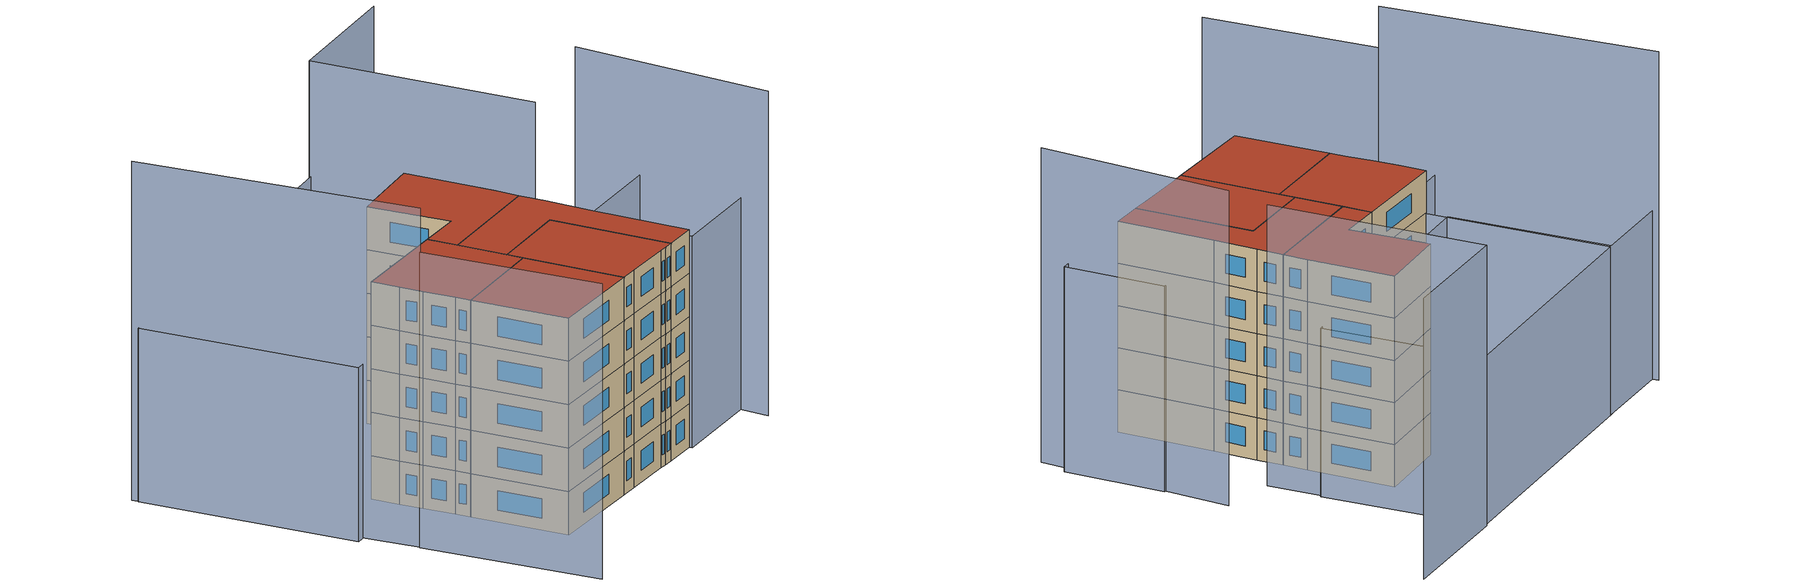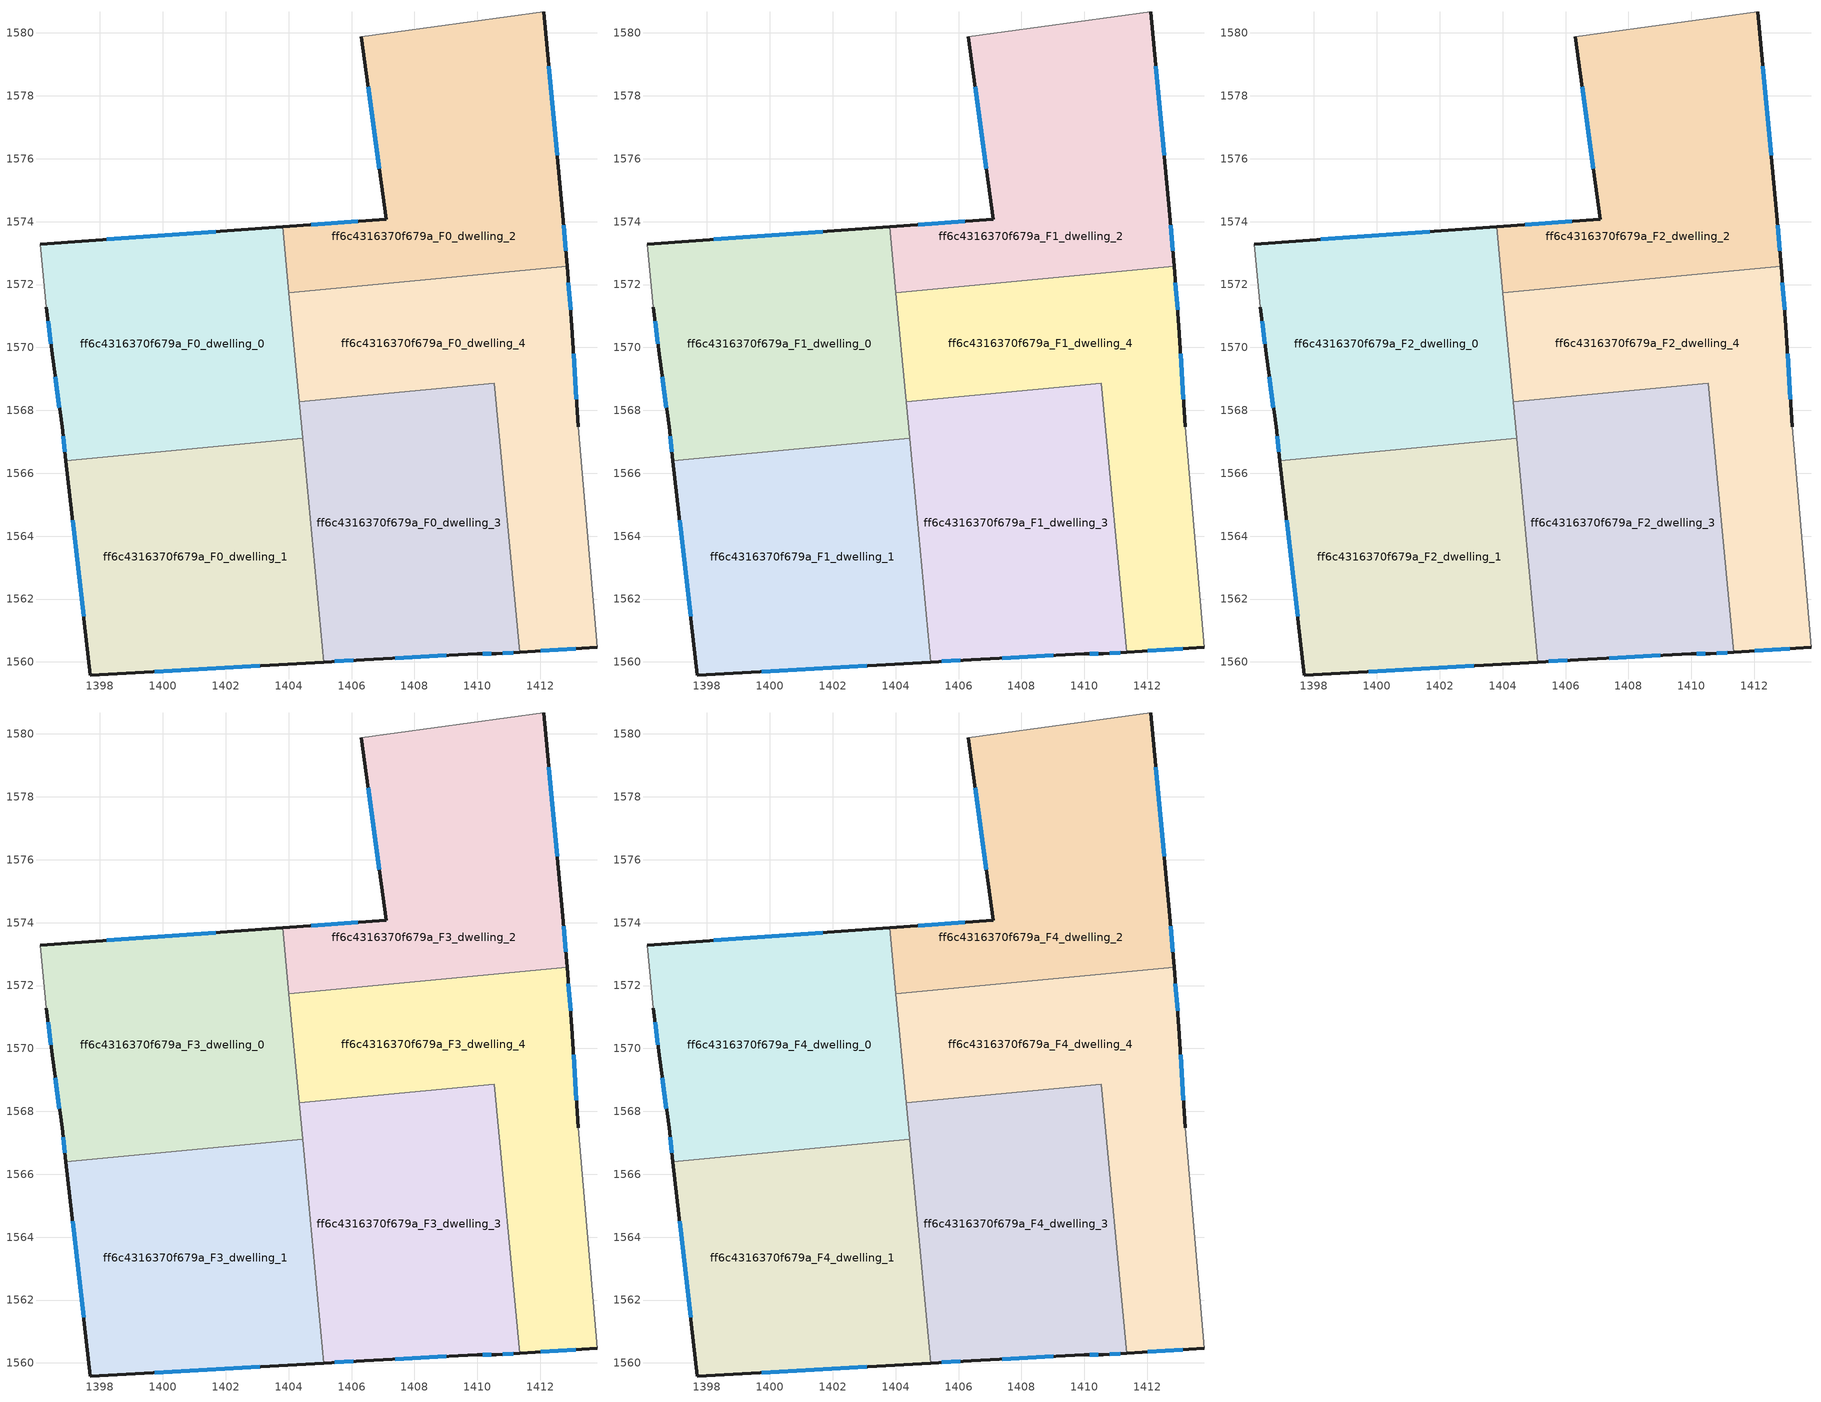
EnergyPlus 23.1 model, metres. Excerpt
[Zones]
ff6c4316370f679a_F0_dwelling_0
 floor ground (EU_floor_Construction): 1403.81,1573.84 1404.44,1567.11 1396.92,1566.39 1396.79,1567.48 1396.49,1569.68 1396.29,1571.28 1396.09,1573.28 z0
 wall outside (EU_wall_Construction): 1396.29,1571.28 1396.49,1569.68 1396.79,1567.48 1396.92,1566.39 / 1403.81,1573.84 1396.09,1573.28 z0:3
 wall adiabatic (EU_wall_Construction): 1396.09,1573.28 1396.29,1571.28 z0:3
 wall to ff6c4316370f679a_F0_dwelling_1 (EU_wall_Construction): 1396.92,1566.39 1404.44,1567.11 z0:3
 wall to ff6c4316370f679a_F0_dwelling_4 (EU_wall_Construction): 1404.33,1568.27 1404,1571.74 z0:3
 wall to ff6c4316370f679a_F0_dwelling_2 (EU_wall_Construction): 1404,1571.74 1403.8,1573.84 z0:3
 wall to ff6c4316370f679a_F0_dwelling_3 (EU_wall_Construction): 1404.45,1567.11 1404.33,1568.27 z0:3
 window (EU_Window_Construction): 1396.83,1567.18 1396.88,1566.69 / 1396.57,1569.07 1396.71,1568.08 / 1396.35,1570.84 1396.44,1570.12 / 1401.68,1573.69 1398.22,1573.43 z0.83:2.17
ff6c4316370f679a_F0_dwelling_1
 floor ground (EU_floor_Construction): 1404.44,1567.11 1405.12,1560 1397.69,1559.57 1396.92,1566.39 z0
 wall outside (EU_wall_Construction): 1396.92,1566.39 1397.69,1559.57 1405.12,1560 z0:3
 wall to ff6c4316370f679a_F0_dwelling_3 (EU_wall_Construction): 1405.12,1560 1404.44,1567.11 z0:3
 window (EU_Window_Construction): 1397.13,1564.51 1397.48,1561.45 / 1399.74,1559.69 1403.08,1559.88 z0.83:2.17
ff6c4316370f679a_F0_dwelling_2
 floor ground (EU_floor_Construction): 1412.11,1580.68 1412.71,1574.38 1412.85,1572.58 1404.01,1571.74 1403.81,1573.84 1407.1,1574.08 1406.3,1579.88 z0
 wall outside (EU_wall_Construction): 1406.3,1579.88 1407.1,1574.08 1403.81,1573.84 / 1412.85,1572.58 1412.71,1574.38 1412.11,1580.68 z0:3
 wall adiabatic (EU_wall_Construction): 1412.11,1580.68 1406.3,1579.88 z0:3
 wall to ff6c4316370f679a_F0_dwelling_4 (EU_wall_Construction): 1404,1571.74 1412.85,1572.58 z0:3
 window (EU_Window_Construction): 1406.52,1578.28 1406.88,1575.68 / 1412.54,1576.11 1412.27,1578.95 / 1412.81,1573.07 1412.75,1573.88 / 1406.19,1574.01 1404.71,1573.9 z0.83:2.17
ff6c4316370f679a_F0_dwelling_3
 floor ground (EU_floor_Construction): 1410.53,1568.86 1411.34,1560.31 1410.6,1560.27 1410,1560.27 1406.4,1560.07 1405.12,1560 1404.33,1568.27 z0
 wall outside (EU_wall_Construction): 1405.12,1560 1406.4,1560.07 1410,1560.27 1410.6,1560.27 1411.34,1560.31 z0:3
 wall to ff6c4316370f679a_F0_dwelling_4 (EU_wall_Construction): 1411.34,1560.31 1410.53,1568.86 1404.33,1568.27 z0:3
 window (EU_Window_Construction): 1410.8,1560.28 1411.14,1560.3 / 1410.17,1560.27 1410.43,1560.27 / 1407.39,1560.12 1409.01,1560.21 / 1405.47,1560.02 1406.05,1560.05 z0.83:2.17
ff6c4316370f679a_F0_dwelling_4
 floor ground (EU_floor_Construction): 1412.85,1572.58 1413.01,1570.67 1413.2,1567.47 1413.8,1560.47 1411.34,1560.31 1410.53,1568.86 1404.33,1568.27 1404.01,1571.74 z0
 wall outside (EU_wall_Construction): 1411.34,1560.31 1413.8,1560.47 / 1413.2,1567.47 1413.01,1570.67 1412.85,1572.58 z0:3
 wall adiabatic (EU_wall_Construction): 1413.8,1560.47 1413.2,1567.47 z0:3
 window (EU_Window_Construction): 1412.02,1560.36 1413.13,1560.42 / 1412.96,1571.2 1412.89,1572.06 / 1413.15,1568.35 1413.06,1569.79 z0.83:2.17
ff6c4316370f679a_F1_dwelling_0
 floor to ff6c4316370f679a_F0_dwelling_0 (EU_floor_Construction): 1403.8,1573.84 1404.44,1567.11 1396.92,1566.39 1396.79,1567.48 1396.49,1569.68 1396.29,1571.28 1396.09,1573.28 z3
 wall outside (EU_wall_Construction): 1396.29,1571.28 1396.49,1569.68 1396.79,1567.48 1396.92,1566.39 / 1403.81,1573.84 1396.09,1573.28 z3:6
 wall adiabatic (EU_wall_Construction): 1396.09,1573.28 1396.29,1571.28 z3:6
 wall to ff6c4316370f679a_F1_dwelling_1 (EU_wall_Construction): 1396.92,1566.39 1404.44,1567.11 z3:6
 wall to ff6c4316370f679a_F1_dwelling_4 (EU_wall_Construction): 1404.33,1568.27 1404,1571.74 z3:6
 wall to ff6c4316370f679a_F1_dwelling_2 (EU_wall_Construction): 1404,1571.74 1403.8,1573.84 z3:6
 wall to ff6c4316370f679a_F1_dwelling_3 (EU_wall_Construction): 1404.45,1567.11 1404.33,1568.27 z3:6
 window (EU_Window_Construction): 1396.83,1567.18 1396.88,1566.69 / 1396.57,1569.07 1396.71,1568.08 / 1396.35,1570.84 1396.44,1570.12 / 1401.68,1573.69 1398.22,1573.43 z3.83:5.17
ff6c4316370f679a_F1_dwelling_1
 floor to ff6c4316370f679a_F0_dwelling_1 (EU_floor_Construction): 1404.44,1567.11 1405.12,1560 1397.69,1559.57 1396.92,1566.39 z3
 wall outside (EU_wall_Construction): 1396.92,1566.39 1397.69,1559.57 1405.12,1560 z3:6
 wall to ff6c4316370f679a_F1_dwelling_3 (EU_wall_Construction): 1405.12,1560 1404.44,1567.11 z3:6
 window (EU_Window_Construction): 1397.13,1564.51 1397.48,1561.45 / 1399.74,1559.69 1403.08,1559.88 z3.83:5.17
ff6c4316370f679a_F1_dwelling_2
 floor to ff6c4316370f679a_F0_dwelling_2 (EU_floor_Construction): 1412.11,1580.68 1412.71,1574.38 1412.85,1572.58 1404,1571.74 1403.8,1573.84 1407.1,1574.08 1406.3,1579.88 z3
 wall outside (EU_wall_Construction): 1406.3,1579.88 1407.1,1574.08 1403.81,1573.84 / 1412.85,1572.58 1412.71,1574.38 1412.11,1580.68 z3:6
 wall adiabatic (EU_wall_Construction): 1412.11,1580.68 1406.3,1579.88 z3:6
 wall to ff6c4316370f679a_F1_dwelling_4 (EU_wall_Construction): 1404,1571.74 1412.85,1572.58 z3:6
 window (EU_Window_Construction): 1406.52,1578.28 1406.88,1575.68 / 1412.54,1576.11 1412.27,1578.95 / 1412.81,1573.07 1412.75,1573.88 / 1406.19,1574.01 1404.71,1573.9 z3.83:5.17
ff6c4316370f679a_F1_dwelling_3
 floor to ff6c4316370f679a_F0_dwelling_3 (EU_floor_Construction): 1410.53,1568.86 1411.34,1560.31 1410.6,1560.27 1410,1560.27 1406.4,1560.07 1405.12,1560 1404.33,1568.27 z3
 wall outside (EU_wall_Construction): 1405.12,1560 1406.4,1560.07 1410,1560.27 1410.6,1560.27 1411.34,1560.31 z3:6
 wall to ff6c4316370f679a_F1_dwelling_4 (EU_wall_Construction): 1411.34,1560.31 1410.53,1568.86 1404.33,1568.27 z3:6
 window (EU_Window_Construction): 1410.8,1560.28 1411.14,1560.3 / 1410.17,1560.27 1410.43,1560.27 / 1407.39,1560.12 1409.01,1560.21 / 1405.47,1560.02 1406.05,1560.05 z3.83:5.17
ff6c4316370f679a_F1_dwelling_4
 floor to ff6c4316370f679a_F0_dwelling_4 (EU_floor_Construction): 1412.85,1572.58 1413,1570.67 1413.2,1567.47 1413.8,1560.47 1411.34,1560.31 1410.53,1568.86 1404.33,1568.27 1404,1571.74 z3
 wall outside (EU_wall_Construction): 1411.34,1560.31 1413.8,1560.47 / 1413.2,1567.47 1413.01,1570.67 1412.85,1572.58 z3:6
 wall adiabatic (EU_wall_Construction): 1413.8,1560.47 1413.2,1567.47 z3:6
 window (EU_Window_Construction): 1412.02,1560.36 1413.13,1560.42 / 1412.96,1571.2 1412.89,1572.06 / 1413.15,1568.35 1413.06,1569.79 z3.83:5.17
ff6c4316370f679a_F2_dwelling_0
 floor to ff6c4316370f679a_F1_dwelling_0 (EU_floor_Construction): 1403.8,1573.84 1404.44,1567.11 1396.92,1566.39 1396.79,1567.48 1396.49,1569.68 1396.29,1571.28 1396.09,1573.28 z6
 wall outside (EU_wall_Construction): 1396.29,1571.28 1396.49,1569.68 1396.79,1567.48 1396.92,1566.39 / 1403.81,1573.84 1396.09,1573.28 z6:9
 wall adiabatic (EU_wall_Construction): 1396.09,1573.28 1396.29,1571.28 z6:9
 wall to ff6c4316370f679a_F2_dwelling_1 (EU_wall_Construction): 1396.92,1566.39 1404.44,1567.11 z6:9
 wall to ff6c4316370f679a_F2_dwelling_4 (EU_wall_Construction): 1404.33,1568.27 1404,1571.74 z6:9
 wall to ff6c4316370f679a_F2_dwelling_2 (EU_wall_Construction): 1404,1571.74 1403.8,1573.84 z6:9
 wall to ff6c4316370f679a_F2_dwelling_3 (EU_wall_Construction): 1404.45,1567.11 1404.33,1568.27 z6:9
 window (EU_Window_Construction): 1396.83,1567.18 1396.88,1566.69 / 1396.57,1569.07 1396.71,1568.08 / 1396.35,1570.84 1396.44,1570.12 / 1401.68,1573.69 1398.22,1573.43 z6.83:8.17
ff6c4316370f679a_F2_dwelling_1
 floor to ff6c4316370f679a_F1_dwelling_1 (EU_floor_Construction): 1404.44,1567.11 1405.12,1560 1397.69,1559.57 1396.92,1566.39 z6
 wall outside (EU_wall_Construction): 1396.92,1566.39 1397.69,1559.57 1405.12,1560 z6:9
 wall to ff6c4316370f679a_F2_dwelling_3 (EU_wall_Construction): 1405.12,1560 1404.44,1567.11 z6:9
 window (EU_Window_Construction): 1397.13,1564.51 1397.48,1561.45 / 1399.74,1559.69 1403.08,1559.88 z6.83:8.17
ff6c4316370f679a_F2_dwelling_2
 floor to ff6c4316370f679a_F1_dwelling_2 (EU_floor_Construction): 1412.11,1580.68 1412.71,1574.38 1412.85,1572.58 1404,1571.74 1403.8,1573.84 1407.1,1574.08 1406.3,1579.88 z6
 wall outside (EU_wall_Construction): 1406.3,1579.88 1407.1,1574.08 1403.81,1573.84 / 1412.85,1572.58 1412.71,1574.38 1412.11,1580.68 z6:9
 wall adiabatic (EU_wall_Construction): 1412.11,1580.68 1406.3,1579.88 z6:9
 wall to ff6c4316370f679a_F2_dwelling_4 (EU_wall_Construction): 1404,1571.74 1412.85,1572.58 z6:9
 window (EU_Window_Construction): 1406.52,1578.28 1406.88,1575.68 / 1412.54,1576.11 1412.27,1578.95 / 1412.81,1573.07 1412.75,1573.88 / 1406.19,1574.01 1404.71,1573.9 z6.83:8.17
ff6c4316370f679a_F2_dwelling_3
 floor to ff6c4316370f679a_F1_dwelling_3 (EU_floor_Construction): 1410.53,1568.86 1411.34,1560.31 1410.6,1560.27 1410,1560.27 1406.4,1560.07 1405.12,1560 1404.33,1568.27 z6
 wall outside (EU_wall_Construction): 1405.12,1560 1406.4,1560.07 1410,1560.27 1410.6,1560.27 1411.34,1560.31 z6:9
 wall to ff6c4316370f679a_F2_dwelling_4 (EU_wall_Construction): 1411.34,1560.31 1410.53,1568.86 1404.33,1568.27 z6:9
 window (EU_Window_Construction): 1410.8,1560.28 1411.14,1560.3 / 1410.17,1560.27 1410.43,1560.27 / 1407.39,1560.12 1409.01,1560.21 / 1405.47,1560.02 1406.05,1560.05 z6.83:8.17
ff6c4316370f679a_F2_dwelling_4
 floor to ff6c4316370f679a_F1_dwelling_4 (EU_floor_Construction): 1412.85,1572.58 1413,1570.67 1413.2,1567.47 1413.8,1560.47 1411.34,1560.31 1410.53,1568.86 1404.33,1568.27 1404,1571.74 z6
 wall outside (EU_wall_Construction): 1411.34,1560.31 1413.8,1560.47 / 1413.2,1567.47 1413.01,1570.67 1412.85,1572.58 z6:9
 wall adiabatic (EU_wall_Construction): 1413.8,1560.47 1413.2,1567.47 z6:9
 window (EU_Window_Construction): 1412.02,1560.36 1413.13,1560.42 / 1412.96,1571.2 1412.89,1572.06 / 1413.15,1568.35 1413.06,1569.79 z6.83:8.17
ff6c4316370f679a_F3_dwelling_0
 floor to ff6c4316370f679a_F2_dwelling_0 (EU_floor_Construction): 1403.8,1573.84 1404.44,1567.11 1396.92,1566.39 1396.79,1567.48 1396.49,1569.68 1396.29,1571.28 1396.09,1573.28 z9
 wall outside (EU_wall_Construction): 1396.29,1571.28 1396.49,1569.68 1396.79,1567.48 1396.92,1566.39 / 1403.81,1573.84 1396.09,1573.28 z9:12
 wall adiabatic (EU_wall_Construction): 1396.09,1573.28 1396.29,1571.28 z9:12
 wall to ff6c4316370f679a_F3_dwelling_1 (EU_wall_Construction): 1396.92,1566.39 1404.44,1567.11 z9:12
 wall to ff6c4316370f679a_F3_dwelling_4 (EU_wall_Construction): 1404.33,1568.27 1404,1571.74 z9:12
 wall to ff6c4316370f679a_F3_dwelling_2 (EU_wall_Construction): 1404,1571.74 1403.8,1573.84 z9:12
 wall to ff6c4316370f679a_F3_dwelling_3 (EU_wall_Construction): 1404.45,1567.11 1404.33,1568.27 z9:12
 window (EU_Window_Construction): 1396.83,1567.18 1396.88,1566.69 / 1396.57,1569.07 1396.71,1568.08 / 1396.35,1570.84 1396.44,1570.12 / 1401.68,1573.69 1398.22,1573.43 z9.83:11.17
ff6c4316370f679a_F3_dwelling_1
 floor to ff6c4316370f679a_F2_dwelling_1 (EU_floor_Construction): 1404.44,1567.11 1405.12,1560 1397.69,1559.57 1396.92,1566.39 z9
 wall outside (EU_wall_Construction): 1396.92,1566.39 1397.69,1559.57 1405.12,1560 z9:12
 wall to ff6c4316370f679a_F3_dwelling_3 (EU_wall_Construction): 1405.12,1560 1404.44,1567.11 z9:12
 window (EU_Window_Construction): 1397.13,1564.51 1397.48,1561.45 / 1399.74,1559.69 1403.08,1559.88 z9.83:11.17
ff6c4316370f679a_F3_dwelling_2
 floor to ff6c4316370f679a_F2_dwelling_2 (EU_floor_Construction): 1412.11,1580.68 1412.71,1574.38 1412.85,1572.58 1404,1571.74 1403.8,1573.84 1407.1,1574.08 1406.3,1579.88 z9
 wall outside (EU_wall_Construction): 1406.3,1579.88 1407.1,1574.08 1403.81,1573.84 / 1412.85,1572.58 1412.71,1574.38 1412.11,1580.68 z9:12
 wall adiabatic (EU_wall_Construction): 1412.11,1580.68 1406.3,1579.88 z9:12
 wall to ff6c4316370f679a_F3_dwelling_4 (EU_wall_Construction): 1404,1571.74 1412.85,1572.58 z9:12
 window (EU_Window_Construction): 1406.52,1578.28 1406.88,1575.68 / 1412.54,1576.11 1412.27,1578.95 / 1412.81,1573.07 1412.75,1573.88 / 1406.19,1574.01 1404.71,1573.9 z9.83:11.17
ff6c4316370f679a_F3_dwelling_3
 floor to ff6c4316370f679a_F2_dwelling_3 (EU_floor_Construction): 1410.53,1568.86 1411.34,1560.31 1410.6,1560.27 1410,1560.27 1406.4,1560.07 1405.12,1560 1404.33,1568.27 z9
 wall outside (EU_wall_Construction): 1405.12,1560 1406.4,1560.07 1410,1560.27 1410.6,1560.27 1411.34,1560.31 z9:12
 wall to ff6c4316370f679a_F3_dwelling_4 (EU_wall_Construction): 1411.34,1560.31 1410.53,1568.86 1404.33,1568.27 z9:12
 window (EU_Window_Construction): 1410.8,1560.28 1411.14,1560.3 / 1410.17,1560.27 1410.43,1560.27 / 1407.39,1560.12 1409.01,1560.21 / 1405.47,1560.02 1406.05,1560.05 z9.83:11.17
ff6c4316370f679a_F3_dwelling_4
 floor to ff6c4316370f679a_F2_dwelling_4 (EU_floor_Construction): 1412.85,1572.58 1413,1570.67 1413.2,1567.47 1413.8,1560.47 1411.34,1560.31 1410.53,1568.86 1404.33,1568.27 1404,1571.74 z9
 wall outside (EU_wall_Construction): 1411.34,1560.31 1413.8,1560.47 / 1413.2,1567.47 1413.01,1570.67 1412.85,1572.58 z9:12
 wall adiabatic (EU_wall_Construction): 1413.8,1560.47 1413.2,1567.47 z9:12
 window (EU_Window_Construction): 1412.02,1560.36 1413.13,1560.42 / 1412.96,1571.2 1412.89,1572.06 / 1413.15,1568.35 1413.06,1569.79 z9.83:11.17
ff6c4316370f679a_F4_dwelling_0
 floor to ff6c4316370f679a_F3_dwelling_0 (EU_floor_Construction): 1403.8,1573.84 1404.44,1567.11 1396.92,1566.39 1396.79,1567.48 1396.49,1569.68 1396.29,1571.28 1396.09,1573.28 z12
 wall outside (EU_wall_Construction): 1396.29,1571.28 1396.49,1569.68 1396.79,1567.48 1396.92,1566.39 / 1403.81,1573.84 1396.09,1573.28 z12:15
 wall adiabatic (EU_wall_Construction): 1396.09,1573.28 1396.29,1571.28 z12:15
 wall to ff6c4316370f679a_F4_dwelling_1 (EU_wall_Construction): 1396.92,1566.39 1404.44,1567.11 z12:15
 wall to ff6c4316370f679a_F4_dwelling_4 (EU_wall_Construction): 1404.33,1568.27 1404,1571.74 z12:15
 wall to ff6c4316370f679a_F4_dwelling_2 (EU_wall_Construction): 1404,1571.74 1403.8,1573.84 z12:15
 wall to ff6c4316370f679a_F4_dwelling_3 (EU_wall_Construction): 1404.45,1567.11 1404.33,1568.27 z12:15
 window (EU_Window_Construction): 1396.83,1567.18 1396.88,1566.69 / 1396.57,1569.07 1396.71,1568.08 / 1396.35,1570.84 1396.44,1570.12 / 1401.68,1573.69 1398.22,1573.43 z12.83:14.17
 roof outside (EU_roof_Construction): 1404.44,1567.11 1403.81,1573.84 1396.09,1573.28 1396.29,1571.28 1396.49,1569.68 1396.79,1567.48 1396.92,1566.39 z15
ff6c4316370f679a_F4_dwelling_1
 floor to ff6c4316370f679a_F3_dwelling_1 (EU_floor_Construction): 1404.44,1567.11 1405.12,1560 1397.69,1559.57 1396.92,1566.39 z12
 wall outside (EU_wall_Construction): 1396.92,1566.39 1397.69,1559.57 1405.12,1560 z12:15
 wall to ff6c4316370f679a_F4_dwelling_3 (EU_wall_Construction): 1405.12,1560 1404.44,1567.11 z12:15
 window (EU_Window_Construction): 1397.13,1564.51 1397.48,1561.45 / 1399.74,1559.69 1403.08,1559.88 z12.83:14.17
 roof outside (EU_roof_Construction): 1405.12,1560 1404.44,1567.11 1396.92,1566.39 1397.69,1559.57 z15
ff6c4316370f679a_F4_dwelling_2
 floor to ff6c4316370f679a_F3_dwelling_2 (EU_floor_Construction): 1412.11,1580.68 1412.71,1574.38 1412.85,1572.58 1404,1571.74 1403.8,1573.84 1407.1,1574.08 1406.3,1579.88 z12
 wall outside (EU_wall_Construction): 1406.3,1579.88 1407.1,1574.08 1403.81,1573.84 / 1412.85,1572.58 1412.71,1574.38 1412.11,1580.68 z12:15
 wall adiabatic (EU_wall_Construction): 1412.11,1580.68 1406.3,1579.88 z12:15
 wall to ff6c4316370f679a_F4_dwelling_4 (EU_wall_Construction): 1404,1571.74 1412.85,1572.58 z12:15
 window (EU_Window_Construction): 1406.52,1578.28 1406.88,1575.68 / 1412.54,1576.11 1412.27,1578.95 / 1412.81,1573.07 1412.75,1573.88 / 1406.19,1574.01 1404.71,1573.9 z12.83:14.17
 roof outside (EU_roof_Construction): 1412.85,1572.58 1412.71,1574.38 1412.11,1580.68 1406.3,1579.88 1407.1,1574.08 1403.81,1573.84 1404.01,1571.74 z15
ff6c4316370f679a_F4_dwelling_3
 floor to ff6c4316370f679a_F3_dwelling_3 (EU_floor_Construction): 1410.53,1568.86 1411.34,1560.31 1410.6,1560.27 1410,1560.27 1406.4,1560.07 1405.12,1560 1404.33,1568.27 z12
 wall outside (EU_wall_Construction): 1405.12,1560 1406.4,1560.07 1410,1560.27 1410.6,1560.27 1411.34,1560.31 z12:15
 wall to ff6c4316370f679a_F4_dwelling_4 (EU_wall_Construction): 1411.34,1560.31 1410.53,1568.86 1404.33,1568.27 z12:15
 window (EU_Window_Construction): 1410.8,1560.28 1411.14,1560.3 / 1410.17,1560.27 1410.43,1560.27 / 1407.39,1560.12 1409.01,1560.21 / 1405.47,1560.02 1406.05,1560.05 z12.83:14.17
 roof outside (EU_roof_Construction): 1411.34,1560.31 1410.53,1568.86 1404.33,1568.27 1405.12,1560 1406.4,1560.07 1410,1560.27 1410.6,1560.27 z15
ff6c4316370f679a_F4_dwelling_4
 floor to ff6c4316370f679a_F3_dwelling_4 (EU_floor_Construction): 1412.85,1572.58 1413,1570.67 1413.2,1567.47 1413.8,1560.47 1411.34,1560.31 1410.53,1568.86 1404.33,1568.27 1404,1571.74 z12
 wall outside (EU_wall_Construction): 1411.34,1560.31 1413.8,1560.47 / 1413.2,1567.47 1413.01,1570.67 1412.85,1572.58 z12:15
 wall adiabatic (EU_wall_Construction): 1413.8,1560.47 1413.2,1567.47 z12:15
 window (EU_Window_Construction): 1412.02,1560.36 1413.13,1560.42 / 1412.96,1571.2 1412.89,1572.06 / 1413.15,1568.35 1413.06,1569.79 z12.83:14.17
 roof outside (EU_roof_Construction): 1413.8,1560.47 1413.2,1567.47 1413.01,1570.67 1412.85,1572.58 1404.01,1571.74 1404.33,1568.27 1410.53,1568.86 1411.34,1560.31 z15
shading: 1388,1586.16 1391.11,1566.6 z0:23.4; 1387.99,1585.69 1394.6,1586.49 / 1394.6,1586.49 1396.44,1571.2 / 1396.44,1571.2 1389.84,1570.4 / 1389.84,1570.4 1387.99,1585.69 / 1394.39,1586.46 1414.51,1589.09 / 1414.51,1589.09 1416.03,1577.43 / 1416.03,1577.43 1395.9,1574.81 / 1395.9,1574.81 1394.39,1586.46 z0:12; 1391.06,1566.59 1392.8,1554.06 z0:20.4; 1413.82,1560.28 1413.19,1567.64 / 1413.19,1567.64 1420.61,1568.27 / 1420.61,1568.27 1421.24,1560.91 / 1421.24,1560.91 1413.82,1560.28 z0:14.6; 1420.71,1558.83 1420.4,1573.03 z0:22.4; 1416.27,1573.47 1414.47,1589.19 / 1414.47,1589.19 1424.12,1590.28 z0:20
[Building]
EU S2 Campaign: North Axis=0; Terrain=City; Solar Distribution=FullExterior
[Site:Location]
Lyon-Bron: Latitude=45.75; Longitude=5; Time Zone=1; Elevation=198
[SizingPeriod:WeatherFileDays]
AnnualSizingPeriod: Begin Month=1; Begin Day of Month=1; End Month=12; End Day of Month=31; Day of Week for Start Day=Monday; Use Weather File Daylight Saving Period=No; Use Weather File Rain and Snow Indicators=No
[MATERIAL]
EU_InternalMass_Material: Roughness=MediumRough; Thickness=0.1; Conductivity=1; Density=1800; Specific Heat=900; Thermal Absorptance=0.9; Solar Absorptance=0.7; Visible Absorptance=0.7
[MATERIAL:NOMASS] Roughness=MediumRough; Thermal Absorptance=0.9; Solar Absorptance=0.7; Visible Absorptance=0.7
Name | Thermal Resistance
EU_wall_NoMass | 0.87146
EU_roof_NoMass | 0.842276
EU_floor_NoMass | 0.496999
[WINDOWMATERIAL:SIMPLEGLAZINGSYSTEM]
EU_Window_SimpleGlazing: UFactor=2.2525; Solar Heat Gain Coefficient=0.76; Visible Transmittance=0.76
[CONSTRUCTION]
EU_wall_Construction: EU_wall_NoMass
EU_roof_Construction: EU_roof_NoMass
EU_floor_Construction: EU_floor_NoMass
EU_Window_Construction: EU_Window_SimpleGlazing
EU_InternalMass_Construction: EU_InternalMass_Material
[ZONE] Type=1; Multiplier=1; Ceiling Height=autocalculate; Floor Area=autocalculate; Part of Total Floor Area=Yes
Name | Volume
ff6c4316370f679a_F0_dwelling_0 | 157.499
ff6c4316370f679a_F1_dwelling_0; ff6c4316370f679a_F2_dwelling_0; ff6c4316370f679a_F3_dwelling_0; ff6c4316370f679a_F4_dwelling_0 | 157.498
ff6c4316370f679a_F0_dwelling_1 | 157.524
ff6c4316370f679a_F1_dwelling_1; ff6c4316370f679a_F2_dwelling_1; ff6c4316370f679a_F3_dwelling_1; ff6c4316370f679a_F4_dwelling_1 | 157.525
ff6c4316370f679a_F0_dwelling_2 | 157.522
ff6c4316370f679a_F1_dwelling_2; ff6c4316370f679a_F2_dwelling_2; ff6c4316370f679a_F3_dwelling_2; ff6c4316370f679a_F4_dwelling_2 | 157.523
ff6c4316370f679a_F0_dwelling_3 | 157.511
ff6c4316370f679a_F1_dwelling_3; ff6c4316370f679a_F2_dwelling_3; ff6c4316370f679a_F3_dwelling_3; ff6c4316370f679a_F4_dwelling_3 | 157.51
ff6c4316370f679a_F0_dwelling_4; ff6c4316370f679a_F1_dwelling_4; ff6c4316370f679a_F2_dwelling_4; ff6c4316370f679a_F3_dwelling_4; ff6c4316370f679a_F4_dwelling_4 | 157.518
[INTERNALMASS] Construction=EU_InternalMass_Construction
Name | Zone or ZoneList | Surface Area
ff6c4316370f679a_F0_dwelling_0_EU_InternalMass | ff6c4316370f679a_F0_dwelling_0 | 52.4997
ff6c4316370f679a_F0_dwelling_1_EU_InternalMass | ff6c4316370f679a_F0_dwelling_1 | 52.5074
ff6c4316370f679a_F0_dwelling_2_EU_InternalMass | ff6c4316370f679a_F0_dwelling_2 | 52.507
ff6c4316370f679a_F0_dwelling_3_EU_InternalMass | ff6c4316370f679a_F0_dwelling_3 | 52.5053
ff6c4316370f679a_F0_dwelling_4_EU_InternalMass | ff6c4316370f679a_F0_dwelling_4 | 52.5061
ff6c4316370f679a_F1_dwelling_0_EU_InternalMass | ff6c4316370f679a_F1_dwelling_0 | 52.4997
ff6c4316370f679a_F1_dwelling_1_EU_InternalMass | ff6c4316370f679a_F1_dwelling_1 | 52.5074
ff6c4316370f679a_F1_dwelling_2_EU_InternalMass | ff6c4316370f679a_F1_dwelling_2 | 52.507
ff6c4316370f679a_F1_dwelling_3_EU_InternalMass | ff6c4316370f679a_F1_dwelling_3 | 52.5053
ff6c4316370f679a_F1_dwelling_4_EU_InternalMass | ff6c4316370f679a_F1_dwelling_4 | 52.5061
ff6c4316370f679a_F2_dwelling_0_EU_InternalMass | ff6c4316370f679a_F2_dwelling_0 | 52.4997
ff6c4316370f679a_F2_dwelling_1_EU_InternalMass | ff6c4316370f679a_F2_dwelling_1 | 52.5074
ff6c4316370f679a_F2_dwelling_2_EU_InternalMass | ff6c4316370f679a_F2_dwelling_2 | 52.507
ff6c4316370f679a_F2_dwelling_3_EU_InternalMass | ff6c4316370f679a_F2_dwelling_3 | 52.5053
ff6c4316370f679a_F2_dwelling_4_EU_InternalMass | ff6c4316370f679a_F2_dwelling_4 | 52.5061
ff6c4316370f679a_F3_dwelling_0_EU_InternalMass | ff6c4316370f679a_F3_dwelling_0 | 52.4997
ff6c4316370f679a_F3_dwelling_1_EU_InternalMass | ff6c4316370f679a_F3_dwelling_1 | 52.5074
ff6c4316370f679a_F3_dwelling_2_EU_InternalMass | ff6c4316370f679a_F3_dwelling_2 | 52.507
ff6c4316370f679a_F3_dwelling_3_EU_InternalMass | ff6c4316370f679a_F3_dwelling_3 | 52.5053
ff6c4316370f679a_F3_dwelling_4_EU_InternalMass | ff6c4316370f679a_F3_dwelling_4 | 52.5061
ff6c4316370f679a_F4_dwelling_0_EU_InternalMass | ff6c4316370f679a_F4_dwelling_0 | 52.4997
ff6c4316370f679a_F4_dwelling_1_EU_InternalMass | ff6c4316370f679a_F4_dwelling_1 | 52.5074
ff6c4316370f679a_F4_dwelling_2_EU_InternalMass | ff6c4316370f679a_F4_dwelling_2 | 52.507
ff6c4316370f679a_F4_dwelling_3_EU_InternalMass | ff6c4316370f679a_F4_dwelling_3 | 52.5053
ff6c4316370f679a_F4_dwelling_4_EU_InternalMass | ff6c4316370f679a_F4_dwelling_4 | 52.5061
[OTHEREQUIPMENT] Fuel Type=Electricity; Design Level Calculation Method=Watts/Area; Power per Zone Floor Area=1; Fraction Latent=0; Fraction Radiant=0; Fraction Lost=0; Carbon Dioxide Generation Rate=0; EndUse Subcategory=EU_Step8_InternalGains
Name | Zone or ZoneList or Space or SpaceList | Schedule
EU_Step8_InternalGain_ff6c4316370f679a_F0_dwelling_0_f000 | ff6c4316370f679a_F0_dwelling_0 | EU_Step8_GainSchedule_ff6c4316370f679a_F0_dwelling_0_f000
EU_Step8_InternalGain_ff6c4316370f679a_F0_dwelling_1_f000 | ff6c4316370f679a_F0_dwelling_1 | EU_Step8_GainSchedule_ff6c4316370f679a_F0_dwelling_1_f000
EU_Step8_InternalGain_ff6c4316370f679a_F0_dwelling_2_f000 | ff6c4316370f679a_F0_dwelling_2 | EU_Step8_GainSchedule_ff6c4316370f679a_F0_dwelling_2_f000
EU_Step8_InternalGain_ff6c4316370f679a_F0_dwelling_3_f000 | ff6c4316370f679a_F0_dwelling_3 | EU_Step8_GainSchedule_ff6c4316370f679a_F0_dwelling_3_f000
EU_Step8_InternalGain_ff6c4316370f679a_F0_dwelling_4_f000 | ff6c4316370f679a_F0_dwelling_4 | EU_Step8_GainSchedule_ff6c4316370f679a_F0_dwelling_4_f000
EU_Step8_InternalGain_ff6c4316370f679a_F1_dwelling_0_f000 | ff6c4316370f679a_F1_dwelling_0 | EU_Step8_GainSchedule_ff6c4316370f679a_F1_dwelling_0_f000
EU_Step8_InternalGain_ff6c4316370f679a_F1_dwelling_1_f000 | ff6c4316370f679a_F1_dwelling_1 | EU_Step8_GainSchedule_ff6c4316370f679a_F1_dwelling_1_f000
EU_Step8_InternalGain_ff6c4316370f679a_F1_dwelling_2_f000 | ff6c4316370f679a_F1_dwelling_2 | EU_Step8_GainSchedule_ff6c4316370f679a_F1_dwelling_2_f000
EU_Step8_InternalGain_ff6c4316370f679a_F1_dwelling_3_f000 | ff6c4316370f679a_F1_dwelling_3 | EU_Step8_GainSchedule_ff6c4316370f679a_F1_dwelling_3_f000
EU_Step8_InternalGain_ff6c4316370f679a_F1_dwelling_4_f000 | ff6c4316370f679a_F1_dwelling_4 | EU_Step8_GainSchedule_ff6c4316370f679a_F1_dwelling_4_f000
EU_Step8_InternalGain_ff6c4316370f679a_F2_dwelling_0_f000 | ff6c4316370f679a_F2_dwelling_0 | EU_Step8_GainSchedule_ff6c4316370f679a_F2_dwelling_0_f000
EU_Step8_InternalGain_ff6c4316370f679a_F2_dwelling_1_f000 | ff6c4316370f679a_F2_dwelling_1 | EU_Step8_GainSchedule_ff6c4316370f679a_F2_dwelling_1_f000
EU_Step8_InternalGain_ff6c4316370f679a_F2_dwelling_2_f000 | ff6c4316370f679a_F2_dwelling_2 | EU_Step8_GainSchedule_ff6c4316370f679a_F2_dwelling_2_f000
EU_Step8_InternalGain_ff6c4316370f679a_F2_dwelling_3_f000 | ff6c4316370f679a_F2_dwelling_3 | EU_Step8_GainSchedule_ff6c4316370f679a_F2_dwelling_3_f000
EU_Step8_InternalGain_ff6c4316370f679a_F2_dwelling_4_f000 | ff6c4316370f679a_F2_dwelling_4 | EU_Step8_GainSchedule_ff6c4316370f679a_F2_dwelling_4_f000
EU_Step8_InternalGain_ff6c4316370f679a_F3_dwelling_0_f000 | ff6c4316370f679a_F3_dwelling_0 | EU_Step8_GainSchedule_ff6c4316370f679a_F3_dwelling_0_f000
EU_Step8_InternalGain_ff6c4316370f679a_F3_dwelling_1_f000 | ff6c4316370f679a_F3_dwelling_1 | EU_Step8_GainSchedule_ff6c4316370f679a_F3_dwelling_1_f000
EU_Step8_InternalGain_ff6c4316370f679a_F3_dwelling_2_f000 | ff6c4316370f679a_F3_dwelling_2 | EU_Step8_GainSchedule_ff6c4316370f679a_F3_dwelling_2_f000
EU_Step8_InternalGain_ff6c4316370f679a_F3_dwelling_3_f000 | ff6c4316370f679a_F3_dwelling_3 | EU_Step8_GainSchedule_ff6c4316370f679a_F3_dwelling_3_f000
EU_Step8_InternalGain_ff6c4316370f679a_F3_dwelling_4_f000 | ff6c4316370f679a_F3_dwelling_4 | EU_Step8_GainSchedule_ff6c4316370f679a_F3_dwelling_4_f000
EU_Step8_InternalGain_ff6c4316370f679a_F4_dwelling_0_f000 | ff6c4316370f679a_F4_dwelling_0 | EU_Step8_GainSchedule_ff6c4316370f679a_F4_dwelling_0_f000
EU_Step8_InternalGain_ff6c4316370f679a_F4_dwelling_1_f000 | ff6c4316370f679a_F4_dwelling_1 | EU_Step8_GainSchedule_ff6c4316370f679a_F4_dwelling_1_f000
EU_Step8_InternalGain_ff6c4316370f679a_F4_dwelling_2_f000 | ff6c4316370f679a_F4_dwelling_2 | EU_Step8_GainSchedule_ff6c4316370f679a_F4_dwelling_2_f000
EU_Step8_InternalGain_ff6c4316370f679a_F4_dwelling_3_f000 | ff6c4316370f679a_F4_dwelling_3 | EU_Step8_GainSchedule_ff6c4316370f679a_F4_dwelling_3_f000
EU_Step8_InternalGain_ff6c4316370f679a_F4_dwelling_4_f000 | ff6c4316370f679a_F4_dwelling_4 | EU_Step8_GainSchedule_ff6c4316370f679a_F4_dwelling_4_f000
[ZONEVENTILATION:DESIGNFLOWRATE] Schedule=EU_AlwaysOn; Design Flow Rate Calculation Method=AirChanges/Hour; Air Changes per Hour=0.425; Ventilation Type=Natural; Fan Pressure Rise=0; Fan Total Efficiency=1; Constant Term Coefficient=1; Temperature Term Coefficient=0; Velocity Term Coefficient=0; Velocity Squared Term Coefficient=0; Minimum Indoor Temperature=-100; Maximum Indoor Temperature=100; Delta Temperature=-100; Minimum Outdoor Temperature=-100; Maximum Outdoor Temperature=100; Maximum Wind Speed=40
Name | Zone or ZoneList or Space or SpaceList
EU_ConstantAir_ff6c4316370f679a_F0_dwelling_0 | ff6c4316370f679a_F0_dwelling_0
EU_ConstantAir_ff6c4316370f679a_F0_dwelling_1 | ff6c4316370f679a_F0_dwelling_1
EU_ConstantAir_ff6c4316370f679a_F0_dwelling_2 | ff6c4316370f679a_F0_dwelling_2
EU_ConstantAir_ff6c4316370f679a_F0_dwelling_3 | ff6c4316370f679a_F0_dwelling_3
EU_ConstantAir_ff6c4316370f679a_F0_dwelling_4 | ff6c4316370f679a_F0_dwelling_4
EU_ConstantAir_ff6c4316370f679a_F1_dwelling_0 | ff6c4316370f679a_F1_dwelling_0
EU_ConstantAir_ff6c4316370f679a_F1_dwelling_1 | ff6c4316370f679a_F1_dwelling_1
EU_ConstantAir_ff6c4316370f679a_F1_dwelling_2 | ff6c4316370f679a_F1_dwelling_2
EU_ConstantAir_ff6c4316370f679a_F1_dwelling_3 | ff6c4316370f679a_F1_dwelling_3
EU_ConstantAir_ff6c4316370f679a_F1_dwelling_4 | ff6c4316370f679a_F1_dwelling_4
EU_ConstantAir_ff6c4316370f679a_F2_dwelling_0 | ff6c4316370f679a_F2_dwelling_0
EU_ConstantAir_ff6c4316370f679a_F2_dwelling_1 | ff6c4316370f679a_F2_dwelling_1
EU_ConstantAir_ff6c4316370f679a_F2_dwelling_2 | ff6c4316370f679a_F2_dwelling_2
EU_ConstantAir_ff6c4316370f679a_F2_dwelling_3 | ff6c4316370f679a_F2_dwelling_3
EU_ConstantAir_ff6c4316370f679a_F2_dwelling_4 | ff6c4316370f679a_F2_dwelling_4
EU_ConstantAir_ff6c4316370f679a_F3_dwelling_0 | ff6c4316370f679a_F3_dwelling_0
EU_ConstantAir_ff6c4316370f679a_F3_dwelling_1 | ff6c4316370f679a_F3_dwelling_1
EU_ConstantAir_ff6c4316370f679a_F3_dwelling_2 | ff6c4316370f679a_F3_dwelling_2
EU_ConstantAir_ff6c4316370f679a_F3_dwelling_3 | ff6c4316370f679a_F3_dwelling_3
EU_ConstantAir_ff6c4316370f679a_F3_dwelling_4 | ff6c4316370f679a_F3_dwelling_4
EU_ConstantAir_ff6c4316370f679a_F4_dwelling_0 | ff6c4316370f679a_F4_dwelling_0
EU_ConstantAir_ff6c4316370f679a_F4_dwelling_1 | ff6c4316370f679a_F4_dwelling_1
EU_ConstantAir_ff6c4316370f679a_F4_dwelling_2 | ff6c4316370f679a_F4_dwelling_2
EU_ConstantAir_ff6c4316370f679a_F4_dwelling_3 | ff6c4316370f679a_F4_dwelling_3
EU_ConstantAir_ff6c4316370f679a_F4_dwelling_4 | ff6c4316370f679a_F4_dwelling_4
[HVACTEMPLATE:THERMOSTAT] Constant Heating Setpoint=20; Constant Cooling Setpoint=50
EU_HeatOnly_ff6c4316370f679a_F0_dwelling_0; EU_HeatOnly_ff6c4316370f679a_F0_dwelling_1; EU_HeatOnly_ff6c4316370f679a_F0_dwelling_2; EU_HeatOnly_ff6c4316370f679a_F0_dwelling_3; EU_HeatOnly_ff6c4316370f679a_F0_dwelling_4; EU_HeatOnly_ff6c4316370f679a_F1_dwelling_0; EU_HeatOnly_ff6c4316370f679a_F1_dwelling_1; EU_HeatOnly_ff6c4316370f679a_F1_dwelling_2; EU_HeatOnly_ff6c4316370f679a_F1_dwelling_3; EU_HeatOnly_ff6c4316370f679a_F1_dwelling_4; EU_HeatOnly_ff6c4316370f679a_F2_dwelling_0; EU_HeatOnly_ff6c4316370f679a_F2_dwelling_1; EU_HeatOnly_ff6c4316370f679a_F2_dwelling_2; EU_HeatOnly_ff6c4316370f679a_F2_dwelling_3; EU_HeatOnly_ff6c4316370f679a_F2_dwelling_4; EU_HeatOnly_ff6c4316370f679a_F3_dwelling_0; EU_HeatOnly_ff6c4316370f679a_F3_dwelling_1; EU_HeatOnly_ff6c4316370f679a_F3_dwelling_2; EU_HeatOnly_ff6c4316370f679a_F3_dwelling_3; EU_HeatOnly_ff6c4316370f679a_F3_dwelling_4; EU_HeatOnly_ff6c4316370f679a_F4_dwelling_0; EU_HeatOnly_ff6c4316370f679a_F4_dwelling_1; EU_HeatOnly_ff6c4316370f679a_F4_dwelling_2; EU_HeatOnly_ff6c4316370f679a_F4_dwelling_3; EU_HeatOnly_ff6c4316370f679a_F4_dwelling_4
[HVACTEMPLATE:ZONE:IDEALLOADSAIRSYSTEM] System Availability Schedule=EU_AlwaysOn; Maximum Heating Supply Air Temperature=50; Minimum Cooling Supply Air Temperature=13; Maximum Heating Supply Air Humidity Ratio=0.0156; Minimum Cooling Supply Air Humidity Ratio=0.0077; Heating Limit=NoLimit; Cooling Limit=NoLimit; Heating Availability Schedule=EU_AlwaysOn; Cooling Availability Schedule=EU_CoolingOff; Dehumidification Control Type=ConstantSensibleHeatRatio; Cooling Sensible Heat Ratio=0.7; Dehumidification Setpoint=60; Humidification Control Type=None; Humidification Setpoint=30; Outdoor Air Method=None; Outdoor Air Flow Rate per Person=0.00944; Outdoor Air Flow Rate per Zone Floor Area=0; Outdoor Air Flow Rate per Zone=0; Demand Controlled Ventilation Type=None; Outdoor Air Economizer Type=NoEconomizer; Heat Recovery Type=None; Sensible Heat Recovery Effectiveness=0.7; Latent Heat Recovery Effectiveness=0.65
Name | Template Thermostat
ff6c4316370f679a_F0_dwelling_0 | EU_HeatOnly_ff6c4316370f679a_F0_dwelling_0
ff6c4316370f679a_F0_dwelling_1 | EU_HeatOnly_ff6c4316370f679a_F0_dwelling_1
ff6c4316370f679a_F0_dwelling_2 | EU_HeatOnly_ff6c4316370f679a_F0_dwelling_2
ff6c4316370f679a_F0_dwelling_3 | EU_HeatOnly_ff6c4316370f679a_F0_dwelling_3
ff6c4316370f679a_F0_dwelling_4 | EU_HeatOnly_ff6c4316370f679a_F0_dwelling_4
ff6c4316370f679a_F1_dwelling_0 | EU_HeatOnly_ff6c4316370f679a_F1_dwelling_0
ff6c4316370f679a_F1_dwelling_1 | EU_HeatOnly_ff6c4316370f679a_F1_dwelling_1
ff6c4316370f679a_F1_dwelling_2 | EU_HeatOnly_ff6c4316370f679a_F1_dwelling_2
ff6c4316370f679a_F1_dwelling_3 | EU_HeatOnly_ff6c4316370f679a_F1_dwelling_3
ff6c4316370f679a_F1_dwelling_4 | EU_HeatOnly_ff6c4316370f679a_F1_dwelling_4
ff6c4316370f679a_F2_dwelling_0 | EU_HeatOnly_ff6c4316370f679a_F2_dwelling_0
ff6c4316370f679a_F2_dwelling_1 | EU_HeatOnly_ff6c4316370f679a_F2_dwelling_1
ff6c4316370f679a_F2_dwelling_2 | EU_HeatOnly_ff6c4316370f679a_F2_dwelling_2
ff6c4316370f679a_F2_dwelling_3 | EU_HeatOnly_ff6c4316370f679a_F2_dwelling_3
ff6c4316370f679a_F2_dwelling_4 | EU_HeatOnly_ff6c4316370f679a_F2_dwelling_4
ff6c4316370f679a_F3_dwelling_0 | EU_HeatOnly_ff6c4316370f679a_F3_dwelling_0
ff6c4316370f679a_F3_dwelling_1 | EU_HeatOnly_ff6c4316370f679a_F3_dwelling_1
ff6c4316370f679a_F3_dwelling_2 | EU_HeatOnly_ff6c4316370f679a_F3_dwelling_2
ff6c4316370f679a_F3_dwelling_3 | EU_HeatOnly_ff6c4316370f679a_F3_dwelling_3
ff6c4316370f679a_F3_dwelling_4 | EU_HeatOnly_ff6c4316370f679a_F3_dwelling_4
ff6c4316370f679a_F4_dwelling_0 | EU_HeatOnly_ff6c4316370f679a_F4_dwelling_0
ff6c4316370f679a_F4_dwelling_1 | EU_HeatOnly_ff6c4316370f679a_F4_dwelling_1
ff6c4316370f679a_F4_dwelling_2 | EU_HeatOnly_ff6c4316370f679a_F4_dwelling_2
ff6c4316370f679a_F4_dwelling_3 | EU_HeatOnly_ff6c4316370f679a_F4_dwelling_3
ff6c4316370f679a_F4_dwelling_4 | EU_HeatOnly_ff6c4316370f679a_F4_dwelling_4
[SIZING:ZONE] Zone Cooling Design Supply Air Temperature Input Method=SupplyAirTemperature; Zone Cooling Design Supply Air Temperature=13; Zone Heating Design Supply Air Temperature Input Method=SupplyAirTemperature; Zone Heating Design Supply Air Temperature=50; Zone Cooling Design Supply Air Humidity Ratio=0.008; Zone Heating Design Supply Air Humidity Ratio=0.008; Cooling Design Air Flow Method=DesignDay; Cooling Design Air Flow Rate=0; Cooling Minimum Air Flow per Zone Floor Area=0.000762; Cooling Minimum Air Flow=0; Cooling Minimum Air Flow Fraction=0.2; Heating Design Air Flow Method=DesignDay; Heating Design Air Flow Rate=0; Heating Maximum Air Flow per Zone Floor Area=0.002032; Heating Maximum Air Flow=0.141576; Heating Maximum Air Flow Fraction=0.3; Account for Dedicated Outdoor Air System=No; Dedicated Outdoor Air System Control Strategy=NeutralSupplyAir; Dedicated Outdoor Air Low Setpoint Temperature for Design=autosize; Dedicated Outdoor Air High Setpoint Temperature for Design=autosize; Zone Load Sizing Method=Sensible Load Only No Latent Load; Zone Latent Cooling Design Supply Air Humidity Ratio Input Method=HumidityRatioDifference; Zone Cooling Design Supply Air Humidity Ratio Difference=0.005; Zone Latent Heating Design Supply Air Humidity Ratio Input Method=HumidityRatioDifference; Zone Humidification Design Supply Air Humidity Ratio Difference=0.005
ff6c4316370f679a_F0_dwelling_0; ff6c4316370f679a_F0_dwelling_1; ff6c4316370f679a_F0_dwelling_2; ff6c4316370f679a_F0_dwelling_3; ff6c4316370f679a_F0_dwelling_4; ff6c4316370f679a_F1_dwelling_0; ff6c4316370f679a_F1_dwelling_1; ff6c4316370f679a_F1_dwelling_2; ff6c4316370f679a_F1_dwelling_3; ff6c4316370f679a_F1_dwelling_4; ff6c4316370f679a_F2_dwelling_0; ff6c4316370f679a_F2_dwelling_1; ff6c4316370f679a_F2_dwelling_2; ff6c4316370f679a_F2_dwelling_3; ff6c4316370f679a_F2_dwelling_4; ff6c4316370f679a_F3_dwelling_0; ff6c4316370f679a_F3_dwelling_1; ff6c4316370f679a_F3_dwelling_2; ff6c4316370f679a_F3_dwelling_3; ff6c4316370f679a_F3_dwelling_4; ff6c4316370f679a_F4_dwelling_0; ff6c4316370f679a_F4_dwelling_1; ff6c4316370f679a_F4_dwelling_2; ff6c4316370f679a_F4_dwelling_3; ff6c4316370f679a_F4_dwelling_4
[SCHEDULE:CONSTANT]
Name | Hourly Value
EU_AlwaysOn | 1
EU_CoolingOff | 0
[SCHEDULE:FILE] Column Number=1; Rows to Skip at Top=0; Number of Hours of Data=8760; Column Separator=Comma; Interpolate to Timestep=No; Minutes per Item=60; Adjust Schedule for Daylight Savings=Yes
Name | File
EU_Step8_GainSchedule_ff6c4316370f679a_F0_dwelling_0_f000 | ../../schedules/ff6c4316370f679a/ff6c4316370f679a_F0_dwelling_0_f000_gain.csv
EU_Step8_GainSchedule_ff6c4316370f679a_F0_dwelling_1_f000 | ../../schedules/ff6c4316370f679a/ff6c4316370f679a_F0_dwelling_1_f000_gain.csv
EU_Step8_GainSchedule_ff6c4316370f679a_F0_dwelling_2_f000 | ../../schedules/ff6c4316370f679a/ff6c4316370f679a_F0_dwelling_2_f000_gain.csv
EU_Step8_GainSchedule_ff6c4316370f679a_F0_dwelling_3_f000 | ../../schedules/ff6c4316370f679a/ff6c4316370f679a_F0_dwelling_3_f000_gain.csv
EU_Step8_GainSchedule_ff6c4316370f679a_F0_dwelling_4_f000 | ../../schedules/ff6c4316370f679a/ff6c4316370f679a_F0_dwelling_4_f000_gain.csv
EU_Step8_GainSchedule_ff6c4316370f679a_F1_dwelling_0_f000 | ../../schedules/ff6c4316370f679a/ff6c4316370f679a_F1_dwelling_0_f000_gain.csv
EU_Step8_GainSchedule_ff6c4316370f679a_F1_dwelling_1_f000 | ../../schedules/ff6c4316370f679a/ff6c4316370f679a_F1_dwelling_1_f000_gain.csv
EU_Step8_GainSchedule_ff6c4316370f679a_F1_dwelling_2_f000 | ../../schedules/ff6c4316370f679a/ff6c4316370f679a_F1_dwelling_2_f000_gain.csv
EU_Step8_GainSchedule_ff6c4316370f679a_F1_dwelling_3_f000 | ../../schedules/ff6c4316370f679a/ff6c4316370f679a_F1_dwelling_3_f000_gain.csv
EU_Step8_GainSchedule_ff6c4316370f679a_F1_dwelling_4_f000 | ../../schedules/ff6c4316370f679a/ff6c4316370f679a_F1_dwelling_4_f000_gain.csv
EU_Step8_GainSchedule_ff6c4316370f679a_F2_dwelling_0_f000 | ../../schedules/ff6c4316370f679a/ff6c4316370f679a_F2_dwelling_0_f000_gain.csv
EU_Step8_GainSchedule_ff6c4316370f679a_F2_dwelling_1_f000 | ../../schedules/ff6c4316370f679a/ff6c4316370f679a_F2_dwelling_1_f000_gain.csv
EU_Step8_GainSchedule_ff6c4316370f679a_F2_dwelling_2_f000 | ../../schedules/ff6c4316370f679a/ff6c4316370f679a_F2_dwelling_2_f000_gain.csv
EU_Step8_GainSchedule_ff6c4316370f679a_F2_dwelling_3_f000 | ../../schedules/ff6c4316370f679a/ff6c4316370f679a_F2_dwelling_3_f000_gain.csv
EU_Step8_GainSchedule_ff6c4316370f679a_F2_dwelling_4_f000 | ../../schedules/ff6c4316370f679a/ff6c4316370f679a_F2_dwelling_4_f000_gain.csv
EU_Step8_GainSchedule_ff6c4316370f679a_F3_dwelling_0_f000 | ../../schedules/ff6c4316370f679a/ff6c4316370f679a_F3_dwelling_0_f000_gain.csv
EU_Step8_GainSchedule_ff6c4316370f679a_F3_dwelling_1_f000 | ../../schedules/ff6c4316370f679a/ff6c4316370f679a_F3_dwelling_1_f000_gain.csv
EU_Step8_GainSchedule_ff6c4316370f679a_F3_dwelling_2_f000 | ../../schedules/ff6c4316370f679a/ff6c4316370f679a_F3_dwelling_2_f000_gain.csv
EU_Step8_GainSchedule_ff6c4316370f679a_F3_dwelling_3_f000 | ../../schedules/ff6c4316370f679a/ff6c4316370f679a_F3_dwelling_3_f000_gain.csv
EU_Step8_GainSchedule_ff6c4316370f679a_F3_dwelling_4_f000 | ../../schedules/ff6c4316370f679a/ff6c4316370f679a_F3_dwelling_4_f000_gain.csv
EU_Step8_GainSchedule_ff6c4316370f679a_F4_dwelling_0_f000 | ../../schedules/ff6c4316370f679a/ff6c4316370f679a_F4_dwelling_0_f000_gain.csv
EU_Step8_GainSchedule_ff6c4316370f679a_F4_dwelling_1_f000 | ../../schedules/ff6c4316370f679a/ff6c4316370f679a_F4_dwelling_1_f000_gain.csv
EU_Step8_GainSchedule_ff6c4316370f679a_F4_dwelling_2_f000 | ../../schedules/ff6c4316370f679a/ff6c4316370f679a_F4_dwelling_2_f000_gain.csv
EU_Step8_GainSchedule_ff6c4316370f679a_F4_dwelling_3_f000 | ../../schedules/ff6c4316370f679a/ff6c4316370f679a_F4_dwelling_3_f000_gain.csv
EU_Step8_GainSchedule_ff6c4316370f679a_F4_dwelling_4_f000 | ../../schedules/ff6c4316370f679a/ff6c4316370f679a_F4_dwelling_4_f000_gain.csv
